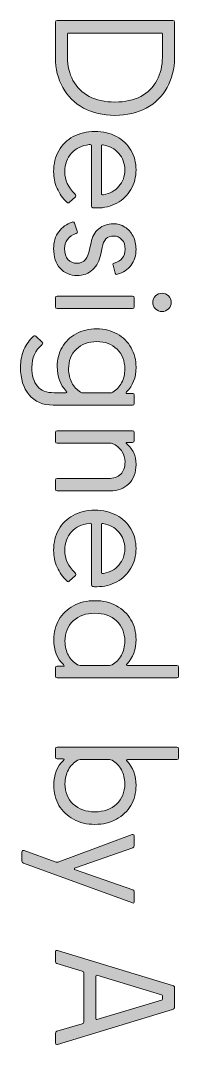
# Model space of a CAD drawing. Header units: millimetres. Extents: x 88.3 to 184.3, y 66.7 to 161.2.
# Drawn here: x 105.63 to 109.56, y 103.02 to 128.53 of the extents above; entities that cross this region are included whole.
import ezdxf

# ---------------------------------------------------------------- set-up
doc = ezdxf.new("R2010")
doc.units = ezdxf.units.MM
doc.header["$MEASUREMENT"] = 0
doc.layers.add('Font Engravings', color=7, linetype='Continuous', lineweight=0)

# ---------------------------------------------------------------- blocks, each defined once
blk = doc.blocks.new('Block_1')
at = {"layer": 'Font Engravings', "true_color": 0x000000, "transparency": 33554687}
h = blk.add_hatch(color=18, dxfattribs=at)
h.dxf.hatch_style = 2
edge = h.paths.add_edge_path()
edge.add_spline(control_points=[(106.8, 128.192), (106.8, 128.192), (106.8, 127.612), (106.8, 127.612), (106.8, 127.395), (106.845, 127.202), (106.935, 127.032), (107.026, 126.863), (107.16, 126.731), (107.337, 126.636), (107.515, 126.542), (107.73, 126.495), (107.981, 126.495), (108.232, 126.495), (108.447, 126.542), (108.624, 126.636), (108.802, 126.731), (108.936, 126.863), (109.027, 127.032), (109.117, 127.202), (109.162, 127.395), (109.162, 127.612), (109.162, 127.612), (109.162, 128.192), (109.162, 128.192), (109.162, 128.206), (109.155, 128.213), (109.141, 128.213), (109.141, 128.213), (106.821, 128.213), (106.821, 128.213), (106.807, 128.213), (106.8, 128.206), (106.8, 128.192)], knot_values=[0, 0, 0, 0, 1, 1, 1, 2, 2, 2, 3, 3, 3, 4, 4, 4, 5, 5, 5, 6, 6, 6, 7, 7, 7, 8, 8, 8, 9, 9, 9, 10, 10, 10, 11, 11, 11, 11], degree=3, periodic=0)
edge = h.paths.add_edge_path()
edge.add_spline(control_points=[(109.28, 126.854), (109.159, 126.637), (108.986, 126.468), (108.762, 126.346), (108.538, 126.225), (108.277, 126.164), (107.981, 126.164), (107.685, 126.164), (107.424, 126.225), (107.2, 126.346), (106.976, 126.468), (106.803, 126.637), (106.681, 126.854), (106.56, 127.072), (106.499, 127.32), (106.499, 127.599), (106.499, 127.599), (106.499, 128.484), (106.499, 128.484), (106.499, 128.513), (106.513, 128.527), (106.542, 128.527), (106.542, 128.527), (109.42, 128.527), (109.42, 128.527), (109.448, 128.527), (109.463, 128.513), (109.463, 128.484), (109.463, 128.484), (109.463, 127.599), (109.463, 127.599), (109.463, 127.32), (109.402, 127.072), (109.28, 126.854)], knot_values=[0, 0, 0, 0, 1, 1, 1, 2, 2, 2, 3, 3, 3, 4, 4, 4, 5, 5, 5, 6, 6, 6, 7, 7, 7, 8, 8, 8, 9, 9, 9, 10, 10, 10, 11, 11, 11, 11], degree=3, periodic=0)
h = blk.add_hatch(color=18, dxfattribs=at)
h.dxf.hatch_style = 2
edge = h.paths.add_edge_path()
edge.add_spline(control_points=[(107.693, 124.187), (107.854, 124.216), (107.983, 124.285), (108.08, 124.397), (108.178, 124.509), (108.226, 124.645), (108.226, 124.805), (108.226, 124.966), (108.176, 125.104), (108.076, 125.218), (107.976, 125.333), (107.847, 125.402), (107.689, 125.428), (107.689, 125.428), (107.668, 125.432), (107.668, 125.432), (107.651, 125.432), (107.642, 125.418), (107.642, 125.39), (107.642, 125.39), (107.642, 124.225), (107.642, 124.225), (107.642, 124.192), (107.659, 124.179), (107.693, 124.187)], knot_values=[0, 0, 0, 0, 1, 1, 1, 2, 2, 2, 3, 3, 3, 4, 4, 4, 5, 5, 5, 6, 6, 6, 7, 7, 7, 8, 8, 8, 8], degree=3, periodic=0)
edge = h.paths.add_edge_path()
edge.add_spline(control_points=[(106.58, 125.282), (106.664, 125.433), (106.785, 125.55), (106.942, 125.635), (107.098, 125.72), (107.278, 125.762), (107.481, 125.762), (107.685, 125.762), (107.864, 125.721), (108.019, 125.637), (108.174, 125.554), (108.294, 125.44), (108.379, 125.295), (108.463, 125.149), (108.506, 124.986), (108.506, 124.805), (108.506, 124.628), (108.463, 124.466), (108.379, 124.321), (108.294, 124.175), (108.178, 124.062), (108.03, 123.98), (107.881, 123.898), (107.714, 123.857), (107.528, 123.857), (107.486, 123.857), (107.453, 123.859), (107.431, 123.862), (107.408, 123.867), (107.397, 123.881), (107.397, 123.904), (107.397, 123.904), (107.397, 125.398), (107.397, 125.398), (107.397, 125.432), (107.378, 125.445), (107.342, 125.436), (107.155, 125.414), (107.007, 125.342), (106.897, 125.223), (106.787, 125.103), (106.732, 124.949), (106.732, 124.763), (106.732, 124.551), (106.814, 124.367), (106.978, 124.209), (107.009, 124.178), (107.014, 124.153), (106.995, 124.137), (106.995, 124.137), (106.842, 123.997), (106.842, 123.997), (106.825, 123.977), (106.807, 123.977), (106.787, 123.997), (106.68, 124.099), (106.597, 124.215), (106.539, 124.346), (106.482, 124.477), (106.453, 124.617), (106.453, 124.763), (106.453, 124.958), (106.495, 125.131), (106.58, 125.282)], knot_values=[0, 0, 0, 0, 1, 1, 1, 2, 2, 2, 3, 3, 3, 4, 4, 4, 5, 5, 5, 6, 6, 6, 7, 7, 7, 8, 8, 8, 9, 9, 9, 10, 10, 10, 11, 11, 11, 12, 12, 12, 13, 13, 13, 14, 14, 14, 15, 15, 15, 16, 16, 16, 17, 17, 17, 18, 18, 18, 19, 19, 19, 20, 20, 20, 21, 21, 21, 21], degree=3, periodic=0)
h = blk.add_hatch(color=18, dxfattribs=at)
h.dxf.hatch_style = 2
edge = h.paths.add_edge_path()
edge.add_spline(control_points=[(106.58, 123.267), (106.664, 123.381), (106.777, 123.461), (106.918, 123.506), (106.918, 123.506), (106.935, 123.51), (106.935, 123.51), (106.952, 123.51), (106.963, 123.5), (106.969, 123.48), (106.969, 123.48), (107.041, 123.277), (107.041, 123.277), (107.041, 123.277), (107.045, 123.26), (107.045, 123.26), (107.045, 123.243), (107.034, 123.231), (107.012, 123.222), (106.921, 123.197), (106.851, 123.148), (106.8, 123.076), (106.749, 123.004), (106.724, 122.927), (106.724, 122.846), (106.724, 122.727), (106.752, 122.637), (106.81, 122.575), (106.868, 122.513), (106.942, 122.481), (107.033, 122.481), (107.123, 122.481), (107.193, 122.512), (107.244, 122.573), (107.295, 122.633), (107.33, 122.717), (107.35, 122.824), (107.35, 122.824), (107.384, 122.994), (107.384, 122.994), (107.412, 123.138), (107.476, 123.252), (107.577, 123.337), (107.677, 123.421), (107.797, 123.464), (107.939, 123.464), (108.043, 123.464), (108.139, 123.437), (108.226, 123.383), (108.314, 123.33), (108.382, 123.254), (108.432, 123.157), (108.481, 123.059), (108.506, 122.95), (108.506, 122.829), (108.506, 122.673), (108.466, 122.542), (108.385, 122.433), (108.305, 122.324), (108.19, 122.249), (108.04, 122.206), (108.04, 122.206), (108.023, 122.202), (108.023, 122.202), (108.006, 122.202), (107.994, 122.213), (107.985, 122.236), (107.985, 122.236), (107.934, 122.435), (107.934, 122.435), (107.934, 122.435), (107.93, 122.452), (107.93, 122.452), (107.93, 122.469), (107.941, 122.48), (107.964, 122.486), (108.049, 122.508), (108.115, 122.549), (108.163, 122.606), (108.211, 122.664), (108.235, 122.738), (108.235, 122.829), (108.235, 122.927), (108.208, 123.007), (108.154, 123.068), (108.101, 123.129), (108.033, 123.159), (107.951, 123.159), (107.867, 123.159), (107.802, 123.135), (107.757, 123.087), (107.711, 123.039), (107.679, 122.967), (107.659, 122.871), (107.659, 122.871), (107.625, 122.706), (107.625, 122.706), (107.594, 122.548), (107.529, 122.42), (107.428, 122.323), (107.328, 122.225), (107.196, 122.177), (107.033, 122.177), (106.863, 122.177), (106.724, 122.237), (106.616, 122.357), (106.507, 122.477), (106.453, 122.64), (106.453, 122.846), (106.453, 123.012), (106.495, 123.153), (106.58, 123.267)], knot_values=[0, 0, 0, 0, 1, 1, 1, 2, 2, 2, 3, 3, 3, 4, 4, 4, 5, 5, 5, 6, 6, 6, 7, 7, 7, 8, 8, 8, 9, 9, 9, 10, 10, 10, 11, 11, 11, 12, 12, 12, 13, 13, 13, 14, 14, 14, 15, 15, 15, 16, 16, 16, 17, 17, 17, 18, 18, 18, 19, 19, 19, 20, 20, 20, 21, 21, 21, 22, 22, 22, 23, 23, 23, 24, 24, 24, 25, 25, 25, 26, 26, 26, 27, 27, 27, 28, 28, 28, 29, 29, 29, 30, 30, 30, 31, 31, 31, 32, 32, 32, 33, 33, 33, 34, 34, 34, 35, 35, 35, 36, 36, 36, 37, 37, 37, 37], degree=3, periodic=0)
h = blk.add_hatch(color=18, dxfattribs=at)
h.dxf.hatch_style = 2
edge = h.paths.add_edge_path()
edge.add_spline(control_points=[(108.991, 121.667), (109.037, 121.713), (109.092, 121.736), (109.154, 121.736), (109.216, 121.736), (109.269, 121.713), (109.314, 121.667), (109.36, 121.62), (109.382, 121.566), (109.382, 121.504), (109.382, 121.444), (109.36, 121.392), (109.314, 121.347), (109.269, 121.302), (109.216, 121.279), (109.154, 121.279), (109.092, 121.279), (109.037, 121.302), (108.991, 121.347), (108.944, 121.392), (108.921, 121.444), (108.921, 121.504), (108.921, 121.566), (108.944, 121.62), (108.991, 121.667)], knot_values=[0, 0, 0, 0, 1, 1, 1, 2, 2, 2, 3, 3, 3, 4, 4, 4, 5, 5, 5, 6, 6, 6, 7, 7, 7, 8, 8, 8, 8], degree=3, periodic=0)
edge = h.paths.add_edge_path()
edge.add_spline(control_points=[(106.542, 121.664), (106.542, 121.664), (108.421, 121.664), (108.421, 121.664), (108.449, 121.664), (108.463, 121.65), (108.463, 121.622), (108.463, 121.622), (108.463, 121.398), (108.463, 121.398), (108.463, 121.37), (108.449, 121.355), (108.421, 121.355), (108.421, 121.355), (106.542, 121.355), (106.542, 121.355), (106.513, 121.355), (106.499, 121.37), (106.499, 121.398), (106.499, 121.398), (106.499, 121.622), (106.499, 121.622), (106.499, 121.65), (106.513, 121.664), (106.542, 121.664)], knot_values=[0, 0, 0, 0, 1, 1, 1, 2, 2, 2, 3, 3, 3, 4, 4, 4, 5, 5, 5, 6, 6, 6, 7, 7, 7, 8, 8, 8, 8], degree=3, periodic=0)
h = blk.add_hatch(color=18, dxfattribs=at)
h.dxf.hatch_style = 2
edge = h.paths.add_edge_path()
edge.add_spline(control_points=[(106.906, 119.505), (106.959, 119.407), (107.031, 119.329), (107.122, 119.272), (107.144, 119.259), (107.17, 119.251), (107.198, 119.251), (107.198, 119.251), (107.854, 119.251), (107.854, 119.251), (107.885, 119.251), (107.91, 119.259), (107.93, 119.272), (108.02, 119.329), (108.092, 119.407), (108.146, 119.505), (108.2, 119.604), (108.226, 119.718), (108.226, 119.848), (108.226, 120.051), (108.162, 120.216), (108.032, 120.341), (107.902, 120.467), (107.734, 120.53), (107.528, 120.53), (107.319, 120.53), (107.15, 120.467), (107.02, 120.341), (106.89, 120.216), (106.825, 120.051), (106.825, 119.848), (106.825, 119.718), (106.852, 119.604), (106.906, 119.505)], knot_values=[0, 0, 0, 0, 1, 1, 1, 2, 2, 2, 3, 3, 3, 4, 4, 4, 5, 5, 5, 6, 6, 6, 7, 7, 7, 8, 8, 8, 9, 9, 9, 10, 10, 10, 11, 11, 11, 11], degree=3, periodic=0)
edge = h.paths.add_edge_path()
edge.add_spline(control_points=[(105.714, 120.331), (105.772, 120.461), (105.85, 120.571), (105.949, 120.661), (105.971, 120.678), (105.991, 120.678), (106.008, 120.661), (106.008, 120.661), (106.165, 120.517), (106.165, 120.517), (106.176, 120.506), (106.182, 120.496), (106.182, 120.488), (106.182, 120.479), (106.176, 120.469), (106.165, 120.458), (105.995, 120.317), (105.911, 120.126), (105.911, 119.886), (105.911, 119.686), (105.957, 119.531), (106.048, 119.421), (106.14, 119.311), (106.279, 119.256), (106.465, 119.256), (106.465, 119.256), (106.757, 119.256), (106.757, 119.256), (106.769, 119.256), (106.776, 119.26), (106.779, 119.268), (106.781, 119.277), (106.777, 119.287), (106.766, 119.298), (106.616, 119.453), (106.542, 119.656), (106.542, 119.908), (106.542, 120.083), (106.582, 120.242), (106.664, 120.386), (106.746, 120.53), (106.862, 120.643), (107.012, 120.725), (107.161, 120.806), (107.333, 120.847), (107.528, 120.847), (107.72, 120.847), (107.89, 120.805), (108.038, 120.72), (108.186, 120.636), (108.301, 120.521), (108.383, 120.375), (108.465, 120.23), (108.506, 120.068), (108.506, 119.891), (108.506, 119.631), (108.427, 119.426), (108.269, 119.277), (108.257, 119.266), (108.253, 119.256), (108.256, 119.249), (108.259, 119.242), (108.267, 119.239), (108.281, 119.239), (108.281, 119.239), (108.421, 119.239), (108.421, 119.239), (108.432, 119.239), (108.442, 119.234), (108.451, 119.226), (108.459, 119.218), (108.463, 119.208), (108.463, 119.196), (108.463, 119.196), (108.463, 118.989), (108.463, 118.989), (108.463, 118.961), (108.449, 118.947), (108.421, 118.947), (108.421, 118.947), (106.44, 118.947), (106.44, 118.947), (106.183, 118.947), (105.984, 119.033), (105.841, 119.207), (105.698, 119.38), (105.627, 119.607), (105.627, 119.886), (105.627, 120.053), (105.656, 120.201), (105.714, 120.331)], knot_values=[0, 0, 0, 0, 1, 1, 1, 2, 2, 2, 3, 3, 3, 4, 4, 4, 5, 5, 5, 6, 6, 6, 7, 7, 7, 8, 8, 8, 9, 9, 9, 10, 10, 10, 11, 11, 11, 12, 12, 12, 13, 13, 13, 14, 14, 14, 15, 15, 15, 16, 16, 16, 17, 17, 17, 18, 18, 18, 19, 19, 19, 20, 20, 20, 21, 21, 21, 22, 22, 22, 23, 23, 23, 24, 24, 24, 25, 25, 25, 26, 26, 26, 27, 27, 27, 28, 28, 28, 29, 29, 29, 30, 30, 30, 30], degree=3, periodic=0)
h = blk.add_hatch(color=18, dxfattribs=at)
h.dxf.hatch_style = 2
edge = h.paths.add_edge_path()
edge.add_spline(control_points=[(106.499, 118.041), (106.499, 118.041), (106.499, 118.265), (106.499, 118.265), (106.499, 118.293), (106.513, 118.307), (106.542, 118.307), (106.542, 118.307), (108.421, 118.307), (108.421, 118.307), (108.449, 118.307), (108.463, 118.293), (108.463, 118.265), (108.463, 118.265), (108.463, 118.062), (108.463, 118.062), (108.463, 118.034), (108.449, 118.019), (108.421, 118.019), (108.421, 118.019), (108.281, 118.019), (108.281, 118.019), (108.27, 118.019), (108.263, 118.016), (108.26, 118.009), (108.257, 118.002), (108.262, 117.994), (108.273, 117.986), (108.349, 117.918), (108.407, 117.843), (108.447, 117.761), (108.486, 117.679), (108.506, 117.584), (108.506, 117.473), (108.506, 117.265), (108.445, 117.102), (108.324, 116.987), (108.203, 116.871), (108.047, 116.813), (107.858, 116.813), (107.858, 116.813), (106.542, 116.813), (106.542, 116.813), (106.513, 116.813), (106.499, 116.827), (106.499, 116.855), (106.499, 116.855), (106.499, 117.08), (106.499, 117.08), (106.499, 117.108), (106.513, 117.122), (106.542, 117.122), (106.542, 117.122), (107.807, 117.122), (107.807, 117.122), (107.946, 117.122), (108.051, 117.157), (108.123, 117.228), (108.195, 117.298), (108.231, 117.4), (108.231, 117.533), (108.231, 117.626), (108.207, 117.71), (108.159, 117.787), (108.111, 117.863), (108.042, 117.926), (107.951, 117.977), (107.923, 117.991), (107.894, 117.998), (107.862, 117.998), (107.862, 117.998), (106.542, 117.998), (106.542, 117.998), (106.513, 117.998), (106.499, 118.012), (106.499, 118.041)], knot_values=[0, 0, 0, 0, 1, 1, 1, 2, 2, 2, 3, 3, 3, 4, 4, 4, 5, 5, 5, 6, 6, 6, 7, 7, 7, 8, 8, 8, 9, 9, 9, 10, 10, 10, 11, 11, 11, 12, 12, 12, 13, 13, 13, 14, 14, 14, 15, 15, 15, 16, 16, 16, 17, 17, 17, 18, 18, 18, 19, 19, 19, 20, 20, 20, 21, 21, 21, 22, 22, 22, 23, 23, 23, 24, 24, 24, 25, 25, 25, 25], degree=3, periodic=0)
h = blk.add_hatch(color=18, dxfattribs=at)
h.dxf.hatch_style = 2
edge = h.paths.add_edge_path()
edge.add_spline(control_points=[(107.693, 114.756), (107.854, 114.784), (107.983, 114.854), (108.08, 114.965), (108.178, 115.077), (108.226, 115.213), (108.226, 115.374), (108.226, 115.535), (108.176, 115.672), (108.076, 115.786), (107.976, 115.901), (107.847, 115.971), (107.689, 115.996), (107.689, 115.996), (107.668, 116), (107.668, 116), (107.651, 116), (107.642, 115.986), (107.642, 115.958), (107.642, 115.958), (107.642, 114.794), (107.642, 114.794), (107.642, 114.76), (107.659, 114.747), (107.693, 114.756)], knot_values=[0, 0, 0, 0, 1, 1, 1, 2, 2, 2, 3, 3, 3, 4, 4, 4, 5, 5, 5, 6, 6, 6, 7, 7, 7, 8, 8, 8, 8], degree=3, periodic=0)
edge = h.paths.add_edge_path()
edge.add_spline(control_points=[(106.58, 115.85), (106.664, 116.001), (106.785, 116.119), (106.942, 116.203), (107.098, 116.288), (107.278, 116.33), (107.481, 116.33), (107.685, 116.33), (107.864, 116.289), (108.019, 116.205), (108.174, 116.122), (108.294, 116.008), (108.379, 115.863), (108.463, 115.717), (108.506, 115.554), (108.506, 115.374), (108.506, 115.196), (108.463, 115.034), (108.379, 114.889), (108.294, 114.744), (108.178, 114.63), (108.03, 114.548), (107.881, 114.466), (107.714, 114.425), (107.528, 114.425), (107.486, 114.425), (107.453, 114.427), (107.431, 114.43), (107.408, 114.435), (107.397, 114.449), (107.397, 114.472), (107.397, 114.472), (107.397, 115.966), (107.397, 115.966), (107.397, 116), (107.378, 116.013), (107.342, 116.004), (107.155, 115.982), (107.007, 115.911), (106.897, 115.791), (106.787, 115.671), (106.732, 115.518), (106.732, 115.331), (106.732, 115.12), (106.814, 114.935), (106.978, 114.777), (107.009, 114.746), (107.014, 114.722), (106.995, 114.705), (106.995, 114.705), (106.842, 114.565), (106.842, 114.565), (106.825, 114.545), (106.807, 114.545), (106.787, 114.565), (106.68, 114.667), (106.597, 114.783), (106.539, 114.914), (106.482, 115.046), (106.453, 115.185), (106.453, 115.331), (106.453, 115.526), (106.495, 115.699), (106.58, 115.85)], knot_values=[0, 0, 0, 0, 1, 1, 1, 2, 2, 2, 3, 3, 3, 4, 4, 4, 5, 5, 5, 6, 6, 6, 7, 7, 7, 8, 8, 8, 9, 9, 9, 10, 10, 10, 11, 11, 11, 12, 12, 12, 13, 13, 13, 14, 14, 14, 15, 15, 15, 16, 16, 16, 17, 17, 17, 18, 18, 18, 19, 19, 19, 20, 20, 20, 21, 21, 21, 21], degree=3, periodic=0)
h = blk.add_hatch(color=18, dxfattribs=at)
h.dxf.hatch_style = 2
edge = h.paths.add_edge_path()
edge.add_spline(control_points=[(106.821, 112.719), (106.877, 112.618), (106.954, 112.539), (107.05, 112.482), (107.072, 112.471), (107.095, 112.465), (107.117, 112.465), (107.117, 112.465), (107.845, 112.465), (107.845, 112.465), (107.868, 112.465), (107.891, 112.471), (107.913, 112.482), (108.009, 112.539), (108.085, 112.618), (108.142, 112.719), (108.198, 112.821), (108.226, 112.937), (108.226, 113.067), (108.226, 113.275), (108.158, 113.444), (108.021, 113.572), (107.884, 113.701), (107.704, 113.765), (107.481, 113.765), (107.258, 113.765), (107.079, 113.701), (106.942, 113.572), (106.805, 113.444), (106.736, 113.275), (106.736, 113.067), (106.736, 112.937), (106.765, 112.821), (106.821, 112.719)], knot_values=[0, 0, 0, 0, 1, 1, 1, 2, 2, 2, 3, 3, 3, 4, 4, 4, 5, 5, 5, 6, 6, 6, 7, 7, 7, 8, 8, 8, 9, 9, 9, 10, 10, 10, 11, 11, 11, 11], degree=3, periodic=0)
edge = h.paths.add_edge_path()
edge.add_spline(control_points=[(109.564, 112.423), (109.564, 112.423), (109.564, 112.199), (109.564, 112.199), (109.564, 112.171), (109.55, 112.156), (109.522, 112.156), (109.522, 112.156), (106.542, 112.156), (106.542, 112.156), (106.513, 112.156), (106.499, 112.171), (106.499, 112.199), (106.499, 112.199), (106.499, 112.406), (106.499, 112.406), (106.499, 112.434), (106.513, 112.448), (106.542, 112.448), (106.542, 112.448), (106.69, 112.448), (106.69, 112.448), (106.704, 112.448), (106.712, 112.452), (106.713, 112.459), (106.714, 112.466), (106.709, 112.475), (106.698, 112.487), (106.537, 112.631), (106.457, 112.839), (106.457, 113.113), (106.457, 113.294), (106.5, 113.458), (106.586, 113.604), (106.672, 113.751), (106.793, 113.867), (106.948, 113.951), (107.103, 114.036), (107.281, 114.078), (107.481, 114.078), (107.682, 114.078), (107.86, 114.036), (108.015, 113.951), (108.17, 113.867), (108.291, 113.751), (108.377, 113.604), (108.463, 113.458), (108.506, 113.294), (108.506, 113.113), (108.506, 112.862), (108.431, 112.659), (108.281, 112.504), (108.27, 112.492), (108.266, 112.483), (108.269, 112.476), (108.272, 112.469), (108.28, 112.465), (108.294, 112.465), (108.294, 112.465), (109.522, 112.465), (109.522, 112.465), (109.55, 112.465), (109.564, 112.451), (109.564, 112.423)], knot_values=[0, 0, 0, 0, 1, 1, 1, 2, 2, 2, 3, 3, 3, 4, 4, 4, 5, 5, 5, 6, 6, 6, 7, 7, 7, 8, 8, 8, 9, 9, 9, 10, 10, 10, 11, 11, 11, 12, 12, 12, 13, 13, 13, 14, 14, 14, 15, 15, 15, 16, 16, 16, 17, 17, 17, 18, 18, 18, 19, 19, 19, 20, 20, 20, 21, 21, 21, 21], degree=3, periodic=0)
h = blk.add_hatch(color=18, dxfattribs=at)
h.dxf.hatch_style = 2
edge = h.paths.add_edge_path()
edge.add_spline(control_points=[(106.942, 109.013), (107.079, 108.885), (107.258, 108.82), (107.481, 108.82), (107.704, 108.82), (107.884, 108.885), (108.021, 109.013), (108.158, 109.141), (108.226, 109.31), (108.226, 109.519), (108.226, 109.649), (108.198, 109.765), (108.142, 109.866), (108.085, 109.968), (108.009, 110.047), (107.913, 110.103), (107.891, 110.115), (107.868, 110.12), (107.845, 110.12), (107.845, 110.12), (107.117, 110.12), (107.117, 110.12), (107.095, 110.12), (107.072, 110.115), (107.05, 110.103), (106.954, 110.047), (106.877, 109.968), (106.821, 109.866), (106.765, 109.765), (106.736, 109.649), (106.736, 109.519), (106.736, 109.31), (106.805, 109.141), (106.942, 109.013)], knot_values=[0, 0, 0, 0, 1, 1, 1, 2, 2, 2, 3, 3, 3, 4, 4, 4, 5, 5, 5, 6, 6, 6, 7, 7, 7, 8, 8, 8, 9, 9, 9, 10, 10, 10, 11, 11, 11, 11], degree=3, periodic=0)
edge = h.paths.add_edge_path()
edge.add_spline(control_points=[(108.269, 110.11), (108.266, 110.102), (108.27, 110.093), (108.281, 110.082), (108.431, 109.927), (108.506, 109.724), (108.506, 109.472), (108.506, 109.292), (108.463, 109.128), (108.377, 108.981), (108.291, 108.835), (108.17, 108.719), (108.015, 108.634), (107.86, 108.549), (107.682, 108.507), (107.481, 108.507), (107.281, 108.507), (107.103, 108.549), (106.948, 108.634), (106.793, 108.719), (106.672, 108.835), (106.586, 108.981), (106.5, 109.128), (106.457, 109.292), (106.457, 109.472), (106.457, 109.746), (106.537, 109.955), (106.698, 110.099), (106.709, 110.11), (106.714, 110.119), (106.713, 110.126), (106.712, 110.134), (106.704, 110.137), (106.69, 110.137), (106.69, 110.137), (106.542, 110.137), (106.542, 110.137), (106.513, 110.137), (106.499, 110.151), (106.499, 110.179), (106.499, 110.179), (106.499, 110.387), (106.499, 110.387), (106.499, 110.415), (106.513, 110.429), (106.542, 110.429), (106.542, 110.429), (109.522, 110.429), (109.522, 110.429), (109.55, 110.429), (109.564, 110.415), (109.564, 110.387), (109.564, 110.387), (109.564, 110.162), (109.564, 110.162), (109.564, 110.134), (109.55, 110.12), (109.522, 110.12), (109.522, 110.12), (108.294, 110.12), (108.294, 110.12), (108.28, 110.12), (108.272, 110.117), (108.269, 110.11)], knot_values=[0, 0, 0, 0, 1, 1, 1, 2, 2, 2, 3, 3, 3, 4, 4, 4, 5, 5, 5, 6, 6, 6, 7, 7, 7, 8, 8, 8, 9, 9, 9, 10, 10, 10, 11, 11, 11, 12, 12, 12, 13, 13, 13, 14, 14, 14, 15, 15, 15, 16, 16, 16, 17, 17, 17, 18, 18, 18, 19, 19, 19, 20, 20, 20, 21, 21, 21, 21], degree=3, periodic=0)
h = blk.add_hatch(color=18, dxfattribs=at)
h.dxf.hatch_style = 2
edge = h.paths.add_edge_path()
edge.add_spline(control_points=[(108.463, 106.822), (108.463, 106.822), (108.463, 106.59), (108.463, 106.59), (108.463, 106.556), (108.448, 106.543), (108.417, 106.551), (108.417, 106.551), (105.699, 107.538), (105.699, 107.538), (105.677, 107.546), (105.665, 107.563), (105.665, 107.589), (105.665, 107.589), (105.665, 107.817), (105.665, 107.817), (105.665, 107.854), (105.684, 107.867), (105.72, 107.855), (105.72, 107.855), (106.495, 107.576), (106.495, 107.576), (106.506, 107.57), (106.522, 107.567), (106.542, 107.567), (106.559, 107.567), (106.573, 107.57), (106.584, 107.576), (106.584, 107.576), (108.413, 108.253), (108.413, 108.253), (108.413, 108.253), (108.43, 108.257), (108.43, 108.257), (108.452, 108.257), (108.463, 108.245), (108.463, 108.219), (108.463, 108.219), (108.463, 107.978), (108.463, 107.978), (108.463, 107.953), (108.452, 107.936), (108.43, 107.927), (108.43, 107.927), (106.995, 107.428), (106.995, 107.428), (106.978, 107.419), (106.969, 107.411), (106.969, 107.402), (106.969, 107.388), (106.978, 107.38), (106.995, 107.377), (106.995, 107.377), (108.43, 106.877), (108.43, 106.877), (108.452, 106.869), (108.463, 106.85), (108.463, 106.822)], knot_values=[0, 0, 0, 0, 1, 1, 1, 2, 2, 2, 3, 3, 3, 4, 4, 4, 5, 5, 5, 6, 6, 6, 7, 7, 7, 8, 8, 8, 9, 9, 9, 10, 10, 10, 11, 11, 11, 12, 12, 12, 13, 13, 13, 14, 14, 14, 15, 15, 15, 16, 16, 16, 17, 17, 17, 18, 18, 18, 19, 19, 19, 19], degree=3, periodic=0)
h = blk.add_hatch(color=18, dxfattribs=at)
h.dxf.hatch_style = 2
edge = h.paths.add_edge_path()
edge.add_spline(control_points=[(107.503, 104.731), (107.503, 104.731), (107.503, 103.664), (107.503, 103.664), (107.503, 103.647), (107.511, 103.642), (107.528, 103.647), (107.528, 103.647), (109.141, 104.13), (109.141, 104.13), (109.155, 104.136), (109.162, 104.144), (109.162, 104.155), (109.162, 104.155), (109.162, 104.24), (109.162, 104.24), (109.162, 104.251), (109.155, 104.26), (109.141, 104.265), (109.141, 104.265), (107.528, 104.748), (107.528, 104.748), (107.511, 104.751), (107.503, 104.745), (107.503, 104.731)], knot_values=[0, 0, 0, 0, 1, 1, 1, 2, 2, 2, 3, 3, 3, 4, 4, 4, 5, 5, 5, 6, 6, 6, 7, 7, 7, 8, 8, 8, 8], degree=3, periodic=0)
edge = h.paths.add_edge_path()
edge.add_spline(control_points=[(109.416, 103.901), (109.416, 103.901), (106.546, 103.029), (106.546, 103.029), (106.546, 103.029), (106.529, 103.025), (106.529, 103.025), (106.509, 103.025), (106.499, 103.038), (106.499, 103.063), (106.499, 103.063), (106.499, 103.3), (106.499, 103.3), (106.499, 103.328), (106.51, 103.347), (106.533, 103.355), (106.533, 103.355), (107.168, 103.541), (107.168, 103.541), (107.191, 103.55), (107.202, 103.565), (107.202, 103.588), (107.202, 103.588), (107.202, 104.807), (107.202, 104.807), (107.202, 104.83), (107.191, 104.845), (107.168, 104.854), (107.168, 104.854), (106.533, 105.04), (106.533, 105.04), (106.51, 105.049), (106.499, 105.067), (106.499, 105.095), (106.499, 105.095), (106.499, 105.332), (106.499, 105.332), (106.499, 105.363), (106.515, 105.375), (106.546, 105.366), (106.546, 105.366), (109.416, 104.494), (109.416, 104.494), (109.447, 104.488), (109.463, 104.47), (109.463, 104.439), (109.463, 104.439), (109.463, 103.956), (109.463, 103.956), (109.463, 103.925), (109.447, 103.907), (109.416, 103.901)], knot_values=[0, 0, 0, 0, 1, 1, 1, 2, 2, 2, 3, 3, 3, 4, 4, 4, 5, 5, 5, 6, 6, 6, 7, 7, 7, 8, 8, 8, 9, 9, 9, 10, 10, 10, 11, 11, 11, 12, 12, 12, 13, 13, 13, 14, 14, 14, 15, 15, 15, 16, 16, 16, 17, 17, 17, 17], degree=3, periodic=0)
at = {"layer": 'Font Engravings'}
for points, knots in [([(109.28, 126.854), (109.159, 126.637), (108.986, 126.468), (108.762, 126.346), (108.538, 126.225), (108.277, 126.164), (107.981, 126.164), (107.685, 126.164), (107.424, 126.225), (107.2, 126.346), (106.976, 126.468), (106.803, 126.637), (106.681, 126.854), (106.56, 127.072), (106.499, 127.32), (106.499, 127.599), (106.499, 127.599), (106.499, 128.484), (106.499, 128.484), (106.499, 128.513), (106.513, 128.527), (106.542, 128.527), (106.542, 128.527), (109.42, 128.527), (109.42, 128.527), (109.448, 128.527), (109.463, 128.513), (109.463, 128.484), (109.463, 128.484), (109.463, 127.599), (109.463, 127.599), (109.463, 127.32), (109.402, 127.072), (109.28, 126.854)], [0, 0, 0, 0, 1, 1, 1, 2, 2, 2, 3, 3, 3, 4, 4, 4, 5, 5, 5, 6, 6, 6, 7, 7, 7, 8, 8, 8, 9, 9, 9, 10, 10, 10, 11, 11, 11, 11]), ([(106.8, 128.192), (106.8, 128.192), (106.8, 127.612), (106.8, 127.612), (106.8, 127.395), (106.845, 127.202), (106.935, 127.032), (107.026, 126.863), (107.16, 126.731), (107.337, 126.636), (107.515, 126.542), (107.73, 126.495), (107.981, 126.495), (108.232, 126.495), (108.447, 126.542), (108.624, 126.636), (108.802, 126.731), (108.936, 126.863), (109.027, 127.032), (109.117, 127.202), (109.162, 127.395), (109.162, 127.612), (109.162, 127.612), (109.162, 128.192), (109.162, 128.192), (109.162, 128.206), (109.155, 128.213), (109.141, 128.213), (109.141, 128.213), (106.821, 128.213), (106.821, 128.213), (106.807, 128.213), (106.8, 128.206), (106.8, 128.192)], [0, 0, 0, 0, 1, 1, 1, 2, 2, 2, 3, 3, 3, 4, 4, 4, 5, 5, 5, 6, 6, 6, 7, 7, 7, 8, 8, 8, 9, 9, 9, 10, 10, 10, 11, 11, 11, 11]), ([(106.58, 125.282), (106.664, 125.433), (106.785, 125.55), (106.942, 125.635), (107.098, 125.72), (107.278, 125.762), (107.481, 125.762), (107.685, 125.762), (107.864, 125.721), (108.019, 125.637), (108.174, 125.554), (108.294, 125.44), (108.379, 125.295), (108.463, 125.149), (108.506, 124.986), (108.506, 124.805), (108.506, 124.628), (108.463, 124.466), (108.379, 124.321), (108.294, 124.175), (108.178, 124.062), (108.03, 123.98), (107.881, 123.898), (107.714, 123.857), (107.528, 123.857), (107.486, 123.857), (107.453, 123.859), (107.431, 123.862), (107.408, 123.867), (107.397, 123.881), (107.397, 123.904), (107.397, 123.904), (107.397, 125.398), (107.397, 125.398), (107.397, 125.432), (107.378, 125.445), (107.342, 125.436), (107.155, 125.414), (107.007, 125.342), (106.897, 125.223), (106.787, 125.103), (106.732, 124.949), (106.732, 124.763), (106.732, 124.551), (106.814, 124.367), (106.978, 124.209), (107.009, 124.178), (107.014, 124.153), (106.995, 124.137), (106.995, 124.137), (106.842, 123.997), (106.842, 123.997), (106.825, 123.977), (106.807, 123.977), (106.787, 123.997), (106.68, 124.099), (106.597, 124.215), (106.539, 124.346), (106.482, 124.477), (106.453, 124.617), (106.453, 124.763), (106.453, 124.958), (106.495, 125.131), (106.58, 125.282)], [0, 0, 0, 0, 1, 1, 1, 2, 2, 2, 3, 3, 3, 4, 4, 4, 5, 5, 5, 6, 6, 6, 7, 7, 7, 8, 8, 8, 9, 9, 9, 10, 10, 10, 11, 11, 11, 12, 12, 12, 13, 13, 13, 14, 14, 14, 15, 15, 15, 16, 16, 16, 17, 17, 17, 18, 18, 18, 19, 19, 19, 20, 20, 20, 21, 21, 21, 21]), ([(107.693, 124.187), (107.854, 124.216), (107.983, 124.285), (108.08, 124.397), (108.178, 124.509), (108.226, 124.645), (108.226, 124.805), (108.226, 124.966), (108.176, 125.104), (108.076, 125.218), (107.976, 125.333), (107.847, 125.402), (107.689, 125.428), (107.689, 125.428), (107.668, 125.432), (107.668, 125.432), (107.651, 125.432), (107.642, 125.418), (107.642, 125.39), (107.642, 125.39), (107.642, 124.225), (107.642, 124.225), (107.642, 124.192), (107.659, 124.179), (107.693, 124.187)], [0, 0, 0, 0, 1, 1, 1, 2, 2, 2, 3, 3, 3, 4, 4, 4, 5, 5, 5, 6, 6, 6, 7, 7, 7, 8, 8, 8, 8]), ([(106.58, 123.267), (106.664, 123.381), (106.777, 123.461), (106.918, 123.506), (106.918, 123.506), (106.935, 123.51), (106.935, 123.51), (106.952, 123.51), (106.963, 123.5), (106.969, 123.48), (106.969, 123.48), (107.041, 123.277), (107.041, 123.277), (107.041, 123.277), (107.045, 123.26), (107.045, 123.26), (107.045, 123.243), (107.034, 123.231), (107.012, 123.222), (106.921, 123.197), (106.851, 123.148), (106.8, 123.076), (106.749, 123.004), (106.724, 122.927), (106.724, 122.846), (106.724, 122.727), (106.752, 122.637), (106.81, 122.575), (106.868, 122.513), (106.942, 122.481), (107.033, 122.481), (107.123, 122.481), (107.193, 122.512), (107.244, 122.573), (107.295, 122.633), (107.33, 122.717), (107.35, 122.824), (107.35, 122.824), (107.384, 122.994), (107.384, 122.994), (107.412, 123.138), (107.476, 123.252), (107.577, 123.337), (107.677, 123.421), (107.797, 123.464), (107.939, 123.464), (108.043, 123.464), (108.139, 123.437), (108.226, 123.383), (108.314, 123.33), (108.382, 123.254), (108.432, 123.157), (108.481, 123.059), (108.506, 122.95), (108.506, 122.829), (108.506, 122.673), (108.466, 122.542), (108.385, 122.433), (108.305, 122.324), (108.19, 122.249), (108.04, 122.206), (108.04, 122.206), (108.023, 122.202), (108.023, 122.202), (108.006, 122.202), (107.994, 122.213), (107.985, 122.236), (107.985, 122.236), (107.934, 122.435), (107.934, 122.435), (107.934, 122.435), (107.93, 122.452), (107.93, 122.452), (107.93, 122.469), (107.941, 122.48), (107.964, 122.486), (108.049, 122.508), (108.115, 122.549), (108.163, 122.606), (108.211, 122.664), (108.235, 122.738), (108.235, 122.829), (108.235, 122.927), (108.208, 123.007), (108.154, 123.068), (108.101, 123.129), (108.033, 123.159), (107.951, 123.159), (107.867, 123.159), (107.802, 123.135), (107.757, 123.087), (107.711, 123.039), (107.679, 122.967), (107.659, 122.871), (107.659, 122.871), (107.625, 122.706), (107.625, 122.706), (107.594, 122.548), (107.529, 122.42), (107.428, 122.323), (107.328, 122.225), (107.196, 122.177), (107.033, 122.177), (106.863, 122.177), (106.724, 122.237), (106.616, 122.357), (106.507, 122.477), (106.453, 122.64), (106.453, 122.846), (106.453, 123.012), (106.495, 123.153), (106.58, 123.267)], [0, 0, 0, 0, 1, 1, 1, 2, 2, 2, 3, 3, 3, 4, 4, 4, 5, 5, 5, 6, 6, 6, 7, 7, 7, 8, 8, 8, 9, 9, 9, 10, 10, 10, 11, 11, 11, 12, 12, 12, 13, 13, 13, 14, 14, 14, 15, 15, 15, 16, 16, 16, 17, 17, 17, 18, 18, 18, 19, 19, 19, 20, 20, 20, 21, 21, 21, 22, 22, 22, 23, 23, 23, 24, 24, 24, 25, 25, 25, 26, 26, 26, 27, 27, 27, 28, 28, 28, 29, 29, 29, 30, 30, 30, 31, 31, 31, 32, 32, 32, 33, 33, 33, 34, 34, 34, 35, 35, 35, 36, 36, 36, 37, 37, 37, 37]), ([(106.542, 121.664), (106.542, 121.664), (108.421, 121.664), (108.421, 121.664), (108.449, 121.664), (108.463, 121.65), (108.463, 121.622), (108.463, 121.622), (108.463, 121.398), (108.463, 121.398), (108.463, 121.37), (108.449, 121.355), (108.421, 121.355), (108.421, 121.355), (106.542, 121.355), (106.542, 121.355), (106.513, 121.355), (106.499, 121.37), (106.499, 121.398), (106.499, 121.398), (106.499, 121.622), (106.499, 121.622), (106.499, 121.65), (106.513, 121.664), (106.542, 121.664)], [0, 0, 0, 0, 1, 1, 1, 2, 2, 2, 3, 3, 3, 4, 4, 4, 5, 5, 5, 6, 6, 6, 7, 7, 7, 8, 8, 8, 8]), ([(108.991, 121.667), (109.037, 121.713), (109.092, 121.736), (109.154, 121.736), (109.216, 121.736), (109.269, 121.713), (109.314, 121.667), (109.36, 121.62), (109.382, 121.566), (109.382, 121.504), (109.382, 121.444), (109.36, 121.392), (109.314, 121.347), (109.269, 121.302), (109.216, 121.279), (109.154, 121.279), (109.092, 121.279), (109.037, 121.302), (108.991, 121.347), (108.944, 121.392), (108.921, 121.444), (108.921, 121.504), (108.921, 121.566), (108.944, 121.62), (108.991, 121.667)], [0, 0, 0, 0, 1, 1, 1, 2, 2, 2, 3, 3, 3, 4, 4, 4, 5, 5, 5, 6, 6, 6, 7, 7, 7, 8, 8, 8, 8]), ([(105.714, 120.331), (105.772, 120.461), (105.85, 120.571), (105.949, 120.661), (105.971, 120.678), (105.991, 120.678), (106.008, 120.661), (106.008, 120.661), (106.165, 120.517), (106.165, 120.517), (106.176, 120.506), (106.182, 120.496), (106.182, 120.488), (106.182, 120.479), (106.176, 120.469), (106.165, 120.458), (105.995, 120.317), (105.911, 120.126), (105.911, 119.886), (105.911, 119.686), (105.957, 119.531), (106.048, 119.421), (106.14, 119.311), (106.279, 119.256), (106.465, 119.256), (106.465, 119.256), (106.757, 119.256), (106.757, 119.256), (106.769, 119.256), (106.776, 119.26), (106.779, 119.268), (106.781, 119.277), (106.777, 119.287), (106.766, 119.298), (106.616, 119.453), (106.542, 119.656), (106.542, 119.908), (106.542, 120.083), (106.582, 120.242), (106.664, 120.386), (106.746, 120.53), (106.862, 120.643), (107.012, 120.725), (107.161, 120.806), (107.333, 120.847), (107.528, 120.847), (107.72, 120.847), (107.89, 120.805), (108.038, 120.72), (108.186, 120.636), (108.301, 120.521), (108.383, 120.375), (108.465, 120.23), (108.506, 120.068), (108.506, 119.891), (108.506, 119.631), (108.427, 119.426), (108.269, 119.277), (108.257, 119.266), (108.253, 119.256), (108.256, 119.249), (108.259, 119.242), (108.267, 119.239), (108.281, 119.239), (108.281, 119.239), (108.421, 119.239), (108.421, 119.239), (108.432, 119.239), (108.442, 119.234), (108.451, 119.226), (108.459, 119.218), (108.463, 119.208), (108.463, 119.196), (108.463, 119.196), (108.463, 118.989), (108.463, 118.989), (108.463, 118.961), (108.449, 118.947), (108.421, 118.947), (108.421, 118.947), (106.44, 118.947), (106.44, 118.947), (106.183, 118.947), (105.984, 119.033), (105.841, 119.207), (105.698, 119.38), (105.627, 119.607), (105.627, 119.886), (105.627, 120.053), (105.656, 120.201), (105.714, 120.331)], [0, 0, 0, 0, 1, 1, 1, 2, 2, 2, 3, 3, 3, 4, 4, 4, 5, 5, 5, 6, 6, 6, 7, 7, 7, 8, 8, 8, 9, 9, 9, 10, 10, 10, 11, 11, 11, 12, 12, 12, 13, 13, 13, 14, 14, 14, 15, 15, 15, 16, 16, 16, 17, 17, 17, 18, 18, 18, 19, 19, 19, 20, 20, 20, 21, 21, 21, 22, 22, 22, 23, 23, 23, 24, 24, 24, 25, 25, 25, 26, 26, 26, 27, 27, 27, 28, 28, 28, 29, 29, 29, 30, 30, 30, 30]), ([(106.906, 119.505), (106.959, 119.407), (107.031, 119.329), (107.122, 119.272), (107.144, 119.259), (107.17, 119.251), (107.198, 119.251), (107.198, 119.251), (107.854, 119.251), (107.854, 119.251), (107.885, 119.251), (107.91, 119.259), (107.93, 119.272), (108.02, 119.329), (108.092, 119.407), (108.146, 119.505), (108.2, 119.604), (108.226, 119.718), (108.226, 119.848), (108.226, 120.051), (108.162, 120.216), (108.032, 120.341), (107.902, 120.467), (107.734, 120.53), (107.528, 120.53), (107.319, 120.53), (107.15, 120.467), (107.02, 120.341), (106.89, 120.216), (106.825, 120.051), (106.825, 119.848), (106.825, 119.718), (106.852, 119.604), (106.906, 119.505)], [0, 0, 0, 0, 1, 1, 1, 2, 2, 2, 3, 3, 3, 4, 4, 4, 5, 5, 5, 6, 6, 6, 7, 7, 7, 8, 8, 8, 9, 9, 9, 10, 10, 10, 11, 11, 11, 11]), ([(106.499, 118.041), (106.499, 118.041), (106.499, 118.265), (106.499, 118.265), (106.499, 118.293), (106.513, 118.307), (106.542, 118.307), (106.542, 118.307), (108.421, 118.307), (108.421, 118.307), (108.449, 118.307), (108.463, 118.293), (108.463, 118.265), (108.463, 118.265), (108.463, 118.062), (108.463, 118.062), (108.463, 118.034), (108.449, 118.019), (108.421, 118.019), (108.421, 118.019), (108.281, 118.019), (108.281, 118.019), (108.27, 118.019), (108.263, 118.016), (108.26, 118.009), (108.257, 118.002), (108.262, 117.994), (108.273, 117.986), (108.349, 117.918), (108.407, 117.843), (108.447, 117.761), (108.486, 117.679), (108.506, 117.584), (108.506, 117.473), (108.506, 117.265), (108.445, 117.102), (108.324, 116.987), (108.203, 116.871), (108.047, 116.813), (107.858, 116.813), (107.858, 116.813), (106.542, 116.813), (106.542, 116.813), (106.513, 116.813), (106.499, 116.827), (106.499, 116.855), (106.499, 116.855), (106.499, 117.08), (106.499, 117.08), (106.499, 117.108), (106.513, 117.122), (106.542, 117.122), (106.542, 117.122), (107.807, 117.122), (107.807, 117.122), (107.946, 117.122), (108.051, 117.157), (108.123, 117.228), (108.195, 117.298), (108.231, 117.4), (108.231, 117.533), (108.231, 117.626), (108.207, 117.71), (108.159, 117.787), (108.111, 117.863), (108.042, 117.926), (107.951, 117.977), (107.923, 117.991), (107.894, 117.998), (107.862, 117.998), (107.862, 117.998), (106.542, 117.998), (106.542, 117.998), (106.513, 117.998), (106.499, 118.012), (106.499, 118.041)], [0, 0, 0, 0, 1, 1, 1, 2, 2, 2, 3, 3, 3, 4, 4, 4, 5, 5, 5, 6, 6, 6, 7, 7, 7, 8, 8, 8, 9, 9, 9, 10, 10, 10, 11, 11, 11, 12, 12, 12, 13, 13, 13, 14, 14, 14, 15, 15, 15, 16, 16, 16, 17, 17, 17, 18, 18, 18, 19, 19, 19, 20, 20, 20, 21, 21, 21, 22, 22, 22, 23, 23, 23, 24, 24, 24, 25, 25, 25, 25]), ([(106.58, 115.85), (106.664, 116.001), (106.785, 116.119), (106.942, 116.203), (107.098, 116.288), (107.278, 116.33), (107.481, 116.33), (107.685, 116.33), (107.864, 116.289), (108.019, 116.205), (108.174, 116.122), (108.294, 116.008), (108.379, 115.863), (108.463, 115.717), (108.506, 115.554), (108.506, 115.374), (108.506, 115.196), (108.463, 115.034), (108.379, 114.889), (108.294, 114.744), (108.178, 114.63), (108.03, 114.548), (107.881, 114.466), (107.714, 114.425), (107.528, 114.425), (107.486, 114.425), (107.453, 114.427), (107.431, 114.43), (107.408, 114.435), (107.397, 114.449), (107.397, 114.472), (107.397, 114.472), (107.397, 115.966), (107.397, 115.966), (107.397, 116), (107.378, 116.013), (107.342, 116.004), (107.155, 115.982), (107.007, 115.911), (106.897, 115.791), (106.787, 115.671), (106.732, 115.518), (106.732, 115.331), (106.732, 115.12), (106.814, 114.935), (106.978, 114.777), (107.009, 114.746), (107.014, 114.722), (106.995, 114.705), (106.995, 114.705), (106.842, 114.565), (106.842, 114.565), (106.825, 114.545), (106.807, 114.545), (106.787, 114.565), (106.68, 114.667), (106.597, 114.783), (106.539, 114.914), (106.482, 115.046), (106.453, 115.185), (106.453, 115.331), (106.453, 115.526), (106.495, 115.699), (106.58, 115.85)], [0, 0, 0, 0, 1, 1, 1, 2, 2, 2, 3, 3, 3, 4, 4, 4, 5, 5, 5, 6, 6, 6, 7, 7, 7, 8, 8, 8, 9, 9, 9, 10, 10, 10, 11, 11, 11, 12, 12, 12, 13, 13, 13, 14, 14, 14, 15, 15, 15, 16, 16, 16, 17, 17, 17, 18, 18, 18, 19, 19, 19, 20, 20, 20, 21, 21, 21, 21]), ([(107.693, 114.756), (107.854, 114.784), (107.983, 114.854), (108.08, 114.965), (108.178, 115.077), (108.226, 115.213), (108.226, 115.374), (108.226, 115.535), (108.176, 115.672), (108.076, 115.786), (107.976, 115.901), (107.847, 115.971), (107.689, 115.996), (107.689, 115.996), (107.668, 116), (107.668, 116), (107.651, 116), (107.642, 115.986), (107.642, 115.958), (107.642, 115.958), (107.642, 114.794), (107.642, 114.794), (107.642, 114.76), (107.659, 114.747), (107.693, 114.756)], [0, 0, 0, 0, 1, 1, 1, 2, 2, 2, 3, 3, 3, 4, 4, 4, 5, 5, 5, 6, 6, 6, 7, 7, 7, 8, 8, 8, 8]), ([(109.564, 112.423), (109.564, 112.423), (109.564, 112.199), (109.564, 112.199), (109.564, 112.171), (109.55, 112.156), (109.522, 112.156), (109.522, 112.156), (106.542, 112.156), (106.542, 112.156), (106.513, 112.156), (106.499, 112.171), (106.499, 112.199), (106.499, 112.199), (106.499, 112.406), (106.499, 112.406), (106.499, 112.434), (106.513, 112.448), (106.542, 112.448), (106.542, 112.448), (106.69, 112.448), (106.69, 112.448), (106.704, 112.448), (106.712, 112.452), (106.713, 112.459), (106.714, 112.466), (106.709, 112.475), (106.698, 112.487), (106.537, 112.631), (106.457, 112.839), (106.457, 113.113), (106.457, 113.294), (106.5, 113.458), (106.586, 113.604), (106.672, 113.751), (106.793, 113.867), (106.948, 113.951), (107.103, 114.036), (107.281, 114.078), (107.481, 114.078), (107.682, 114.078), (107.86, 114.036), (108.015, 113.951), (108.17, 113.867), (108.291, 113.751), (108.377, 113.604), (108.463, 113.458), (108.506, 113.294), (108.506, 113.113), (108.506, 112.862), (108.431, 112.659), (108.281, 112.504), (108.27, 112.492), (108.266, 112.483), (108.269, 112.476), (108.272, 112.469), (108.28, 112.465), (108.294, 112.465), (108.294, 112.465), (109.522, 112.465), (109.522, 112.465), (109.55, 112.465), (109.564, 112.451), (109.564, 112.423)], [0, 0, 0, 0, 1, 1, 1, 2, 2, 2, 3, 3, 3, 4, 4, 4, 5, 5, 5, 6, 6, 6, 7, 7, 7, 8, 8, 8, 9, 9, 9, 10, 10, 10, 11, 11, 11, 12, 12, 12, 13, 13, 13, 14, 14, 14, 15, 15, 15, 16, 16, 16, 17, 17, 17, 18, 18, 18, 19, 19, 19, 20, 20, 20, 21, 21, 21, 21]), ([(106.821, 112.719), (106.877, 112.618), (106.954, 112.539), (107.05, 112.482), (107.072, 112.471), (107.095, 112.465), (107.117, 112.465), (107.117, 112.465), (107.845, 112.465), (107.845, 112.465), (107.868, 112.465), (107.891, 112.471), (107.913, 112.482), (108.009, 112.539), (108.085, 112.618), (108.142, 112.719), (108.198, 112.821), (108.226, 112.937), (108.226, 113.067), (108.226, 113.275), (108.158, 113.444), (108.021, 113.572), (107.884, 113.701), (107.704, 113.765), (107.481, 113.765), (107.258, 113.765), (107.079, 113.701), (106.942, 113.572), (106.805, 113.444), (106.736, 113.275), (106.736, 113.067), (106.736, 112.937), (106.765, 112.821), (106.821, 112.719)], [0, 0, 0, 0, 1, 1, 1, 2, 2, 2, 3, 3, 3, 4, 4, 4, 5, 5, 5, 6, 6, 6, 7, 7, 7, 8, 8, 8, 9, 9, 9, 10, 10, 10, 11, 11, 11, 11]), ([(108.269, 110.11), (108.266, 110.102), (108.27, 110.093), (108.281, 110.082), (108.431, 109.927), (108.506, 109.724), (108.506, 109.472), (108.506, 109.292), (108.463, 109.128), (108.377, 108.981), (108.291, 108.835), (108.17, 108.719), (108.015, 108.634), (107.86, 108.549), (107.682, 108.507), (107.481, 108.507), (107.281, 108.507), (107.103, 108.549), (106.948, 108.634), (106.793, 108.719), (106.672, 108.835), (106.586, 108.981), (106.5, 109.128), (106.457, 109.292), (106.457, 109.472), (106.457, 109.746), (106.537, 109.955), (106.698, 110.099), (106.709, 110.11), (106.714, 110.119), (106.713, 110.126), (106.712, 110.134), (106.704, 110.137), (106.69, 110.137), (106.69, 110.137), (106.542, 110.137), (106.542, 110.137), (106.513, 110.137), (106.499, 110.151), (106.499, 110.179), (106.499, 110.179), (106.499, 110.387), (106.499, 110.387), (106.499, 110.415), (106.513, 110.429), (106.542, 110.429), (106.542, 110.429), (109.522, 110.429), (109.522, 110.429), (109.55, 110.429), (109.564, 110.415), (109.564, 110.387), (109.564, 110.387), (109.564, 110.162), (109.564, 110.162), (109.564, 110.134), (109.55, 110.12), (109.522, 110.12), (109.522, 110.12), (108.294, 110.12), (108.294, 110.12), (108.28, 110.12), (108.272, 110.117), (108.269, 110.11)], [0, 0, 0, 0, 1, 1, 1, 2, 2, 2, 3, 3, 3, 4, 4, 4, 5, 5, 5, 6, 6, 6, 7, 7, 7, 8, 8, 8, 9, 9, 9, 10, 10, 10, 11, 11, 11, 12, 12, 12, 13, 13, 13, 14, 14, 14, 15, 15, 15, 16, 16, 16, 17, 17, 17, 18, 18, 18, 19, 19, 19, 20, 20, 20, 21, 21, 21, 21]), ([(106.942, 109.013), (107.079, 108.885), (107.258, 108.82), (107.481, 108.82), (107.704, 108.82), (107.884, 108.885), (108.021, 109.013), (108.158, 109.141), (108.226, 109.31), (108.226, 109.519), (108.226, 109.649), (108.198, 109.765), (108.142, 109.866), (108.085, 109.968), (108.009, 110.047), (107.913, 110.103), (107.891, 110.115), (107.868, 110.12), (107.845, 110.12), (107.845, 110.12), (107.117, 110.12), (107.117, 110.12), (107.095, 110.12), (107.072, 110.115), (107.05, 110.103), (106.954, 110.047), (106.877, 109.968), (106.821, 109.866), (106.765, 109.765), (106.736, 109.649), (106.736, 109.519), (106.736, 109.31), (106.805, 109.141), (106.942, 109.013)], [0, 0, 0, 0, 1, 1, 1, 2, 2, 2, 3, 3, 3, 4, 4, 4, 5, 5, 5, 6, 6, 6, 7, 7, 7, 8, 8, 8, 9, 9, 9, 10, 10, 10, 11, 11, 11, 11]), ([(108.463, 106.822), (108.463, 106.822), (108.463, 106.59), (108.463, 106.59), (108.463, 106.556), (108.448, 106.543), (108.417, 106.551), (108.417, 106.551), (105.699, 107.538), (105.699, 107.538), (105.677, 107.546), (105.665, 107.563), (105.665, 107.589), (105.665, 107.589), (105.665, 107.817), (105.665, 107.817), (105.665, 107.854), (105.684, 107.867), (105.72, 107.855), (105.72, 107.855), (106.495, 107.576), (106.495, 107.576), (106.506, 107.57), (106.522, 107.567), (106.542, 107.567), (106.559, 107.567), (106.573, 107.57), (106.584, 107.576), (106.584, 107.576), (108.413, 108.253), (108.413, 108.253), (108.413, 108.253), (108.43, 108.257), (108.43, 108.257), (108.452, 108.257), (108.463, 108.245), (108.463, 108.219), (108.463, 108.219), (108.463, 107.978), (108.463, 107.978), (108.463, 107.953), (108.452, 107.936), (108.43, 107.927), (108.43, 107.927), (106.995, 107.428), (106.995, 107.428), (106.978, 107.419), (106.969, 107.411), (106.969, 107.402), (106.969, 107.388), (106.978, 107.38), (106.995, 107.377), (106.995, 107.377), (108.43, 106.877), (108.43, 106.877), (108.452, 106.869), (108.463, 106.85), (108.463, 106.822)], [0, 0, 0, 0, 1, 1, 1, 2, 2, 2, 3, 3, 3, 4, 4, 4, 5, 5, 5, 6, 6, 6, 7, 7, 7, 8, 8, 8, 9, 9, 9, 10, 10, 10, 11, 11, 11, 12, 12, 12, 13, 13, 13, 14, 14, 14, 15, 15, 15, 16, 16, 16, 17, 17, 17, 18, 18, 18, 19, 19, 19, 19]), ([(109.416, 103.901), (109.416, 103.901), (106.546, 103.029), (106.546, 103.029), (106.546, 103.029), (106.529, 103.025), (106.529, 103.025), (106.509, 103.025), (106.499, 103.038), (106.499, 103.063), (106.499, 103.063), (106.499, 103.3), (106.499, 103.3), (106.499, 103.328), (106.51, 103.347), (106.533, 103.355), (106.533, 103.355), (107.168, 103.541), (107.168, 103.541), (107.191, 103.55), (107.202, 103.565), (107.202, 103.588), (107.202, 103.588), (107.202, 104.807), (107.202, 104.807), (107.202, 104.83), (107.191, 104.845), (107.168, 104.854), (107.168, 104.854), (106.533, 105.04), (106.533, 105.04), (106.51, 105.049), (106.499, 105.067), (106.499, 105.095), (106.499, 105.095), (106.499, 105.332), (106.499, 105.332), (106.499, 105.363), (106.515, 105.375), (106.546, 105.366), (106.546, 105.366), (109.416, 104.494), (109.416, 104.494), (109.447, 104.488), (109.463, 104.47), (109.463, 104.439), (109.463, 104.439), (109.463, 103.956), (109.463, 103.956), (109.463, 103.925), (109.447, 103.907), (109.416, 103.901)], [0, 0, 0, 0, 1, 1, 1, 2, 2, 2, 3, 3, 3, 4, 4, 4, 5, 5, 5, 6, 6, 6, 7, 7, 7, 8, 8, 8, 9, 9, 9, 10, 10, 10, 11, 11, 11, 12, 12, 12, 13, 13, 13, 14, 14, 14, 15, 15, 15, 16, 16, 16, 17, 17, 17, 17]), ([(107.503, 104.731), (107.503, 104.731), (107.503, 103.664), (107.503, 103.664), (107.503, 103.647), (107.511, 103.642), (107.528, 103.647), (107.528, 103.647), (109.141, 104.13), (109.141, 104.13), (109.155, 104.136), (109.162, 104.144), (109.162, 104.155), (109.162, 104.155), (109.162, 104.24), (109.162, 104.24), (109.162, 104.251), (109.155, 104.26), (109.141, 104.265), (109.141, 104.265), (107.528, 104.748), (107.528, 104.748), (107.511, 104.751), (107.503, 104.745), (107.503, 104.731)], [0, 0, 0, 0, 1, 1, 1, 2, 2, 2, 3, 3, 3, 4, 4, 4, 5, 5, 5, 6, 6, 6, 7, 7, 7, 8, 8, 8, 8])]:
    blk.add_open_spline(points, degree=3, knots=knots, dxfattribs=at)

msp = doc.modelspace()

# ---------------------------------------------------------------- block references
at = {"layer": 'Font Engravings'}
msp.add_blockref('Block_1', (0, 0), dxfattribs=at)

doc.saveas('drawing.dxf')
